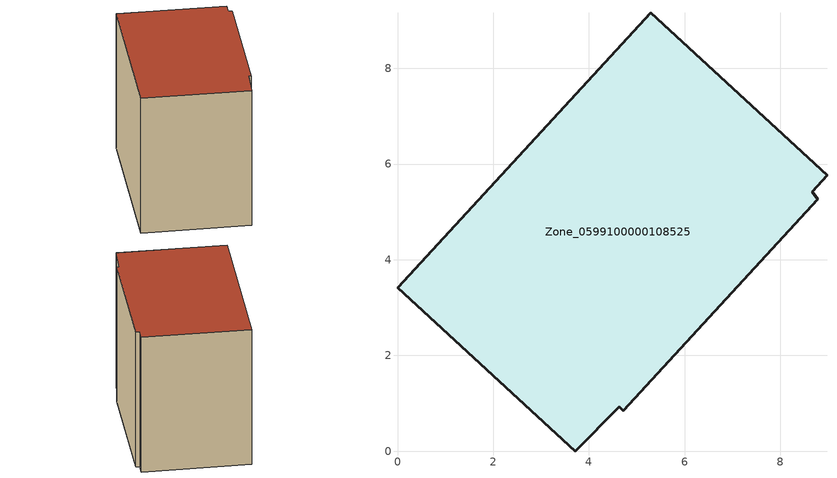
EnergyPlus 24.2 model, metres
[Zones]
Zone_0599100000108525
 floor ground (C_G): 8.67,5.42 8.78,5.26 4.72,0.85 4.63,0.93 3.72,0 0,3.42 5.29,9.16 8.98,5.76 z0
 wall outside (C_F): 5.29,9.16 0,3.42 3.72,0 4.63,0.93 4.72,0.85 8.78,5.26 8.67,5.42 8.98,5.76 5.29,9.16 z0:6.96
 roof outside (C_R): 4.72,0.85 8.78,5.26 8.67,5.42 8.98,5.76 5.29,9.16 0,3.42 3.72,0 4.63,0.93 z6.96
[BUILDING]
Pand.0599100000108525: North Axis=0; Terrain=City; Loads Convergence Tolerance Value=0.04; Temperature Convergence Tolerance Value=0.4; Solar Distribution=FullExterior; Maximum Number of Warmup Days=25; Minimum Number of Warmup Days=1
[Site:Location]
Rotterdam.The.Hague.AP_ZH_NLD Design_Conditions: Latitude=51.96; Longitude=4.45; Time Zone=1; Elevation=-4.5
[SITE:GROUNDTEMPERATURE:BUILDINGSURFACE]
18, 18, 18, 18, 18, 18, 18, 18, 18, 18, 18, 18
[MATERIAL] Thermal Absorptance=0.9; Solar Absorptance=0.7; Visible Absorptance=0.7
Name | Roughness | Thickness | Conductivity | Density | Specific Heat
G.TC.1946 | MediumSmooth | 0.15 | 1 | 540 | 1210
F.TC.1946 | Rough | 0.3 | 0.857143 | 1920 | 840
R.TC.1946 | MediumRough | 0.2 | 0.909091 | 1500 | 1000
[CONSTRUCTION]
C_G: G.TC.1946
C_F: F.TC.1946
C_R: R.TC.1946
[ZONE]
Zone_0599100000108525: Type=1; Multiplier=1; Ceiling Height=Autocalculate; Volume=Autocalculate; Floor Area=autocalculate; Part of Total Floor Area=Yes
[ZONEINFILTRATION:DESIGNFLOWRATE]
Infil_Zone_0599100000108525: Zone or ZoneList or Space or SpaceList=Zone_0599100000108525; Schedule=AlwaysOn; Design Flow Rate Calculation Method=Flow/Area; Flow Rate per Floor Area=0.003; Constant Term Coefficient=1; Temperature Term Coefficient=0; Velocity Term Coefficient=0; Velocity Squared Term Coefficient=0
[HVACTEMPLATE:ZONE:IDEALLOADSAIRSYSTEM]
Zone_0599100000108525: Maximum Heating Supply Air Temperature=50; Minimum Cooling Supply Air Temperature=13; Maximum Heating Supply Air Humidity Ratio=0.0156; Minimum Cooling Supply Air Humidity Ratio=0.0077; Heating Limit=NoLimit; Cooling Limit=NoLimit; Dehumidification Control Type=ConstantSensibleHeatRatio; Cooling Sensible Heat Ratio=0.7; Dehumidification Setpoint=60; Humidification Control Type=None; Humidification Setpoint=30; Outdoor Air Method=None; Outdoor Air Flow Rate per Person=0.00944; Outdoor Air Flow Rate per Zone Floor Area=0; Outdoor Air Flow Rate per Zone=0; Demand Controlled Ventilation Type=None; Outdoor Air Economizer Type=NoEconomizer; Heat Recovery Type=None; Sensible Heat Recovery Effectiveness=0.7; Latent Heat Recovery Effectiveness=0.65
[ZONECONTROL:THERMOSTAT]
ThermostatControl_Zone_0599100000108525: Zone or ZoneList=Zone_0599100000108525; Control Type Schedule=DualSetpointControlType; Control 1=Thermostat_Zone_0599100000108525; Temperature Difference Between Cutout And Setpoint=0
[THERMOSTATSETPOINT:DUALSETPOINT]
Thermostat_Zone_0599100000108525: Heating Setpoint Temperature Schedule=HeatingSetpoint_Zone_0599100000108525; Cooling Setpoint Temperature Schedule=CoolingSetpoint_Zone_0599100000108525
[SCHEDULE:COMPACT]
HeatingSetpoint_Zone_0599100000108525: Through: 12/31, For: AllDays, Until: 24:00, 21
CoolingSetpoint_Zone_0599100000108525: Through: 12/31, For: AllDays, Until: 24:00, 24
DualSetpointControlType: Through: 12/31, For: AllDays, Until: 24:00, 4
AlwaysOn: Through: 12/31, For: AllDays, Until: 24:00, 1
